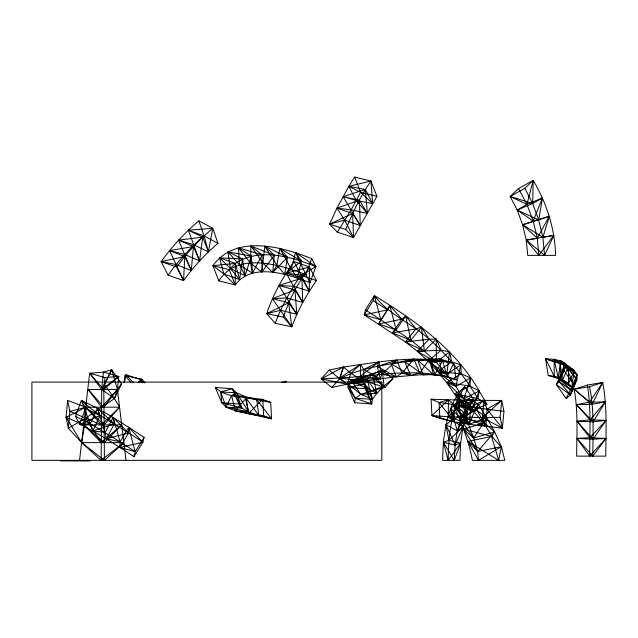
<?xml version="1.0" encoding="UTF-8"?>
<svg xmlns="http://www.w3.org/2000/svg" width="638" height="638" viewBox="0 0 638 638"><rect width="100%" height="100%" fill="white"/><g stroke="black" fill="none" stroke-linecap="round" stroke-linejoin="round"><path stroke-width="0.96" d="M212.885 265.647L229.241 269.667L235.35 263.414L219.584 257.824L230.438 268.542L245.064 275.704L242.52 258.972L219.584 257.824L223.826 273.949L239.593 279.54L235.35 263.414L212.885 265.647L223.826 273.949L235.207 284.891L235.35 263.414C259.506 247.392 291.159 256.675 315.882 266.644L310.028 282.65C287.921 274.324 252.688 261.939 235.207 284.891L218.85 280.872L212.885 265.647C235.693 234.218 281.621 246.507 311.687 258.669L315.882 266.644L297.204 277.642L291.215 269.045L279.795 248.334L276.9 265.28L272.745 272.402L263.239 263.334L250.886 246.021L250.614 263.199L252.481 273.208L239.489 264.922L227.894 251.811L251.404 256.141L252.481 273.208L262.138 254.889L250.886 246.021L274.308 255.256L272.745 272.402L287.547 257.289L279.795 248.334L301.519 261.062L297.204 277.642L305.841 274.667L311.687 258.669M309.486 267.019L309.31 291.231L302.731 302.428L296.814 314.271L291.813 326.776L275.217 323.314L266.764 313.657C272.889 294.916 282.642 277.618 294.022 261.596L309.486 267.019L316.464 280.6L309.31 291.231L293.576 286.287L278.95 285.473L296.814 314.271L280.576 310.251L266.764 313.657L283.36 317.118L291.813 326.776L288.631 302.715L294.931 289.947L301.918 278.136L309.486 267.019L286.183 273.192L302.731 302.428L286.757 297.954L272.394 298.696L291.813 326.776M101.123 460.349L101.729 389.483L103.444 372.106L111.666 369.737L121.539 383.837L114.441 398.606L85.659 418.153L68.338 428.25L81.688 442.628L101.123 460.349L123.844 442.628L81.688 442.628L66.073 417.324L67.612 400.465L85.963 407.196L119.569 407.196L114.441 398.606L104.568 384.507L111.666 369.737L117.432 389.483L125.981 460.349M589.648 456.138L576.919 438.418L589.879 437.7L605.972 438.473L589.648 456.138C589.743 432.428 591.266 408.551 587.335 385.049L602.735 382.481C607.296 406.781 605.956 431.559 605.741 456.138L576.672 456.138C576.768 433.832 578.267 411.319 574.152 389.26L587.335 385.049M592.766 456.138C592.981 432.963 594.281 409.54 589.56 386.684L602.735 382.481L592.271 404.285L576.337 404.651L590.038 419.82L606.1 420.386L593.013 439.191L576.919 438.418L592.766 456.138L605.972 438.473L593.013 439.191L577.015 421.263L590.038 419.82L605.406 401.868L589.472 402.235L576.337 404.651L593.077 421.822L606.1 420.386L589.879 437.7L577.015 421.263L593.077 421.822L605.406 401.868L592.271 404.285L574.152 389.26L589.56 386.684M537.3 238.197L533.185 221.075L526.932 204.391L510.161 196.488L524.819 188.282L533.208 180.355L532.674 203.546L538.719 219.998L542.85 237.304L544.581 255.367L526.278 240.135L522.61 224.783L517.163 210.014L510.161 196.488L518.558 188.553L533.208 180.355C546.622 203.083 554.924 228.898 555.618 255.367L527.73 255.367L526.278 240.135L537.3 238.197L549.302 216.282L522.61 224.783L537.3 238.197L538.767 255.367L553.872 235.366L526.278 240.135L538.767 255.367M123.844 442.628L104.409 460.349L81.688 442.628L85.659 418.153L85.963 407.196L69.885 411.39L68.338 428.25L66.073 417.324L85.963 407.196L104.106 424.916L119.569 407.196L101.426 424.916L69.885 411.39L67.612 400.465M457.334 394.834L461.003 418.305L473.516 399.348L457.031 402.084L450.683 408.503L461.003 418.305L467.351 411.885L451.696 420.45L445.978 424.629L457.31 430.929L461.003 418.305L466.179 407.443L457.334 394.834L457.031 402.084L467.351 411.885L463.021 426.758L460.62 443.195L448.235 460.349C448.227 435.036 451.513 408.854 464.671 386.732L473.516 399.348L457.31 430.929L455.077 445.093L454.248 460.349L443.362 442.23C445.938 422.627 449.686 400.943 464.671 386.732M183.584 280.6L184.749 256.5L193.442 246.531L202.748 237.121L212.725 228.316L198.857 220.884C184.621 232.79 172.061 246.595 161.151 261.596L168.121 275.177L183.584 280.6C193.521 266.883 204.965 254.259 217.973 243.381L212.725 228.316L188.362 230.206L199.574 260.894L184.757 254.474L169.58 250.582L183.584 280.6L176.614 267.019L161.151 261.596L184.749 256.5L191.296 270.488L176.128 264.571L161.151 261.596M431.926 415.569L454.28 421.702L454.368 404.891L466.011 400.257L470.477 407.116L469.728 424.238L454.368 404.891L448.37 399.938L431.926 415.569L448.283 416.75L482.599 417.539L502.393 428.25L500.12 417.324L501.667 400.465L466.011 400.257L431.089 399.228L431.926 415.569C454.272 424.19 478.851 424.964 502.393 428.25L503.94 411.39L501.667 400.465L487.057 409.253L439.04 402.458L431.089 399.228M79.551 460.349L89.639 373.262L103.444 372.106L118.772 376.412L117.432 389.483L114.441 398.606L101.729 389.483L89.639 373.262L104.967 377.576L118.772 376.412L103.803 389.483L104.409 460.349M104.967 377.576L103.803 389.483L89.639 373.262M141.237 382.002L141.628 379.124L125.032 375.662L124.051 382.561M384.993 387.497L374.362 378.9L359.609 379.044L382.242 370.12L384.02 386.054L371.164 390.911L359.609 379.044L372.464 374.179L376.819 393.375L351.052 380.192L367.105 379.171L372.417 399.181L371.707 403.926L354.68 402.745L355.31 398.375L347.543 383.31L351.052 380.192L372.464 374.179L382.242 370.12L392.872 378.725L384.993 387.497L371.164 390.911L360.773 394.404L355.31 398.375L348.173 387.513L347.543 383.31L367.105 379.171L372.464 374.179L384.993 387.497L359.609 379.044L351.052 380.192L360.773 394.404L372.417 399.181L376.819 393.375L384.02 386.054L392.872 378.725M141.708 382.002L142.019 380.089L125.83 374.681L124.554 382.25M462.335 405.329L477.91 398.543L479.218 390.998C455.205 348.85 414.963 320.332 374.402 295.633L365.494 309.94L364.242 314.893L405.377 341.936L417.316 351.243L428.026 361.036L437.7 371.491L446.584 382.457L462.335 405.329L471.362 411.055L486.93 404.261L479.218 390.998L469.935 386.062L446.584 382.457L461.25 373.844L470.597 377.848L469.935 386.062L477.91 398.543L486.93 404.261M212.725 228.316L208.451 251.835L194.056 244.92L178.632 240.111L191.296 270.488L193.442 246.531L178.632 240.111L202.748 237.121L208.451 251.835L204.104 235.956L198.857 220.884M478.484 460.349L467.917 441.384L477.655 451.584L501.316 446.648L478.484 460.349L477.655 451.584L473.683 438.003L458.714 417.124L484.433 422.858L494.617 431.822L491.571 436.448L467.917 441.384L498.685 460.349L501.316 446.648L494.617 431.822L486.77 417.77L478.069 404.261L469.05 398.543L453.474 405.329C461.561 423.002 468.946 441.129 472.367 460.349L504.802 460.349L501.316 446.648C486.547 433.617 481.355 413.655 469.05 398.543M133.932 456.625L135.176 451.672L144.084 437.365C123.78 424.079 103.484 410.569 81.377 400.401L75.523 416.399L79.718 424.382C98.818 433.29 116.315 445.149 133.932 456.625L142.84 442.309L144.084 437.365M471.362 411.055L455.923 386.461L446.807 374.386L436.416 362.528L424.39 351.075L410.816 340.174L380.838 319.845L364.242 314.893L373.15 300.578L374.402 295.633C388.678 314.797 411.893 323.267 429.167 339.225C444.949 352.774 458.283 368.892 469.935 386.062L454.766 393.758L471.362 411.055L479.218 390.998L464.049 398.686L454.766 393.758L477.91 398.543M533.208 180.355L526.932 204.391L517.163 210.014L533.185 221.075L542.444 197.924L526.932 204.391L518.558 188.553M556.336 384.507L559.414 381.723L565.89 366.236L573.315 383.837L570.356 394.93L566.209 398.606L556.336 384.507L563.442 369.737L565.89 366.236L564.797 363.181L560.698 360.845L554.143 359.353L545.61 358.747L548.202 375.423L562.564 379.849L568.586 383.526L571.736 387.37L572.246 391.19L570.356 394.93L556.336 384.507L565.89 366.236L576.832 379.443L572.246 391.19L559.414 381.723L564.797 363.181L577.079 374.905L576.832 379.443L570.356 394.93L559.414 381.723L564.797 363.181L576.832 379.443L573.315 383.837L566.209 398.606M542.85 237.304L549.302 216.282L522.61 224.783L542.85 237.304L553.872 235.366L544.581 255.367M331.84 387.497L339.719 378.725L343.411 367.002C379.73 362.001 417.364 354.265 453.682 363.174L456.266 379.849C437.245 371.731 416.199 375.208 396.278 376.827C374.673 379.522 353.093 382.688 331.84 387.497L321.209 378.9L329.088 370.12L343.411 367.002L350.86 373.31L363.604 381.404L363.756 369.522L360.502 364.346L339.767 377.943L321.209 378.9L343.411 367.002L339.767 377.943L347.216 384.251L350.86 373.31L360.502 364.346L360.342 376.221L363.604 381.404L339.767 377.943C378.302 376.165 418.847 366.252 456.266 379.849M142.84 442.309L128.716 427.34L128.565 432.995L106.243 438.792L114.29 423.943L97.423 408.376L90.301 423.76L79.718 424.382L85.564 408.376L81.377 400.401C99.576 417.603 122.568 427.923 142.84 442.309L119.92 447.477L120.08 441.823L113.197 417.531L105.142 432.381L106.243 438.792L120.08 441.823L135.176 451.672L128.716 427.34L120.08 441.823L90.301 423.76L75.523 416.399M283.36 317.118L288.631 302.715L272.394 298.696L294.931 289.947L302.731 302.428L301.918 278.136L286.183 273.192L300.992 275.177L316.464 280.6M454.248 460.349L460.62 443.195L448.905 440.332L443.362 442.23L442.573 460.349L459.918 460.349L460.62 443.195L455.077 445.093L443.362 442.23L448.235 460.349M275.217 323.314C281.597 306.192 290.513 290.115 300.992 275.177L294.022 261.596M353.532 237.543L345.756 229.497C352.83 212.741 360.406 195.962 370.973 181.08L354.616 177.061L348.811 186.328L336.976 208.116L329.575 224.09L337.342 232.144L353.532 237.543L376.938 196.305L370.973 181.08L348.811 186.328L356.14 200.499L367.368 213.339L351.147 209.87L336.976 208.116L344.624 220.15L353.532 237.543L352.631 213.523L336.976 208.116L359.393 200.172L367.368 213.339L365.287 189.43L348.811 186.328L360.582 192.285L376.938 196.305M562.564 379.849L568.474 366.499L554.143 359.353L554.263 376.38L568.586 383.526L574.232 370.495L560.698 360.845L558.202 377.72L572.246 391.19L577.079 374.905C571.042 363.652 556.264 362.982 545.61 358.747L554.263 376.38L562.564 379.849L559.981 363.174M453.682 363.174L429.143 358.955L441.895 375.423L447.174 376.635L442.652 360.725L417.571 359.904L429.294 359.322L434.972 374.235L433.673 374.865L429.143 358.955L442.652 360.725L434.972 374.235L423.249 374.809L417.571 359.904L439.311 358.747L453.682 363.174L447.174 376.635L433.673 374.865L417.571 359.904C391.277 363.987 363.7 366.395 339.719 378.725L329.088 370.12M118.772 376.412L101.729 389.483L111.666 369.737M354.616 177.061L360.582 192.285L351.147 209.87L337.342 232.144M101.729 389.483L104.568 384.507M602.735 382.481L589.472 402.235L574.152 389.26M218.85 280.872C237.328 251.476 279.851 264.547 305.841 274.667L310.028 282.65M121.539 383.837L103.954 407.196L88.108 389.483L117.432 389.483L101.578 407.196L88.108 389.483M168.121 275.177C178.496 260.719 190.467 247.4 204.104 235.956L217.973 243.381M176.614 267.019L184.749 256.5L169.58 250.582L193.442 246.531L199.574 260.894L202.748 237.121L188.362 230.206L204.104 235.956M374.362 378.9L382.242 370.12M466.179 407.443L473.516 399.348M121.706 424.916L101.275 442.628L83.825 424.916L121.706 424.916L104.257 442.628L83.825 424.916L66.073 417.324M232.328 388.694L238.835 403.926L241.882 408.033L232.328 388.694L220.7 391.915L226.059 407.116L241.882 408.033L236.515 392.833L231.602 395.536L235.374 410.88L248.661 411.853L226.059 407.116L231.602 395.536L244.888 396.501L248.661 411.853L241.882 408.033L221.809 402.745L220.7 391.915L236.515 392.833L244.888 396.501L256.707 399.699L271.573 418.799L263.622 415.569L262.784 399.228L248.421 413.671L235.374 410.88L226.059 407.116L221.809 402.745L215.301 387.513L232.328 388.694L236.515 392.833L248.661 411.853L258.845 415.49L271.573 418.799L270.735 402.458C253.398 394.276 230.35 401.509 215.301 387.513M138.095 382.553L141.628 379.124L144.882 382.84M139.132 382.696L142.019 380.089L144.611 382.768M501.667 400.465L482.599 417.539L485.853 426.415L465.261 417.38L466.011 400.257L448.283 416.75L454.28 421.702L439.04 402.458L448.37 399.938L448.283 416.75L469.728 424.238L465.261 417.38L483.803 400.377L487.057 409.253L502.393 428.25M284.971 382.329L286.446 381.205L281.829 382.393M266.764 313.657L288.631 302.715L296.814 314.271L294.931 289.947L278.95 285.473L301.918 278.136L309.31 291.231L300.992 275.177M329.575 224.09L352.631 213.523L360.279 225.557L344.624 220.15L329.575 224.09L345.756 229.497M79.718 424.382L99.959 415.585L97.423 408.376L105.142 432.381L92.837 430.969L81.377 400.401M364.242 314.893L387.537 309.821L389.866 305.618L401.948 319.128L392.354 332.956L410.816 340.174L421.407 327.095L429.167 339.225L436.233 339.065L441.113 350.278L449.503 351.777L451.728 361.89L460.827 364.784L461.25 373.844L437.7 371.491L451.728 361.89L428.026 361.036L441.113 350.278L417.316 351.243L429.167 339.225L405.377 341.936L415.976 328.857L421.407 327.095L424.39 351.075L417.316 351.243L436.416 362.528L449.503 351.777L446.807 374.386L437.7 371.491L455.923 386.461L470.597 377.848L464.049 398.686L446.584 382.457L455.923 386.461L460.827 364.784L446.807 374.386L428.026 361.036L436.416 362.528L436.233 339.065L424.39 351.075L405.377 341.936L410.816 340.174L405.704 315.993L401.948 319.128L378.509 324.048L389.866 305.618L396.118 329.822L392.354 332.956L415.976 328.857L405.704 315.993L396.118 329.822L378.509 324.048L387.537 309.821L373.15 300.578M354.68 402.745L348.173 387.513L364.649 384.124L367.105 379.171L376.819 393.375L360.773 394.404L347.543 383.31L364.649 384.124L372.417 399.181L355.31 398.375L371.707 403.926L364.649 384.124L365.199 388.694L371.707 403.926M262.784 399.228L256.707 399.699L246.284 397.881L244.888 396.501L258.845 415.49L248.421 413.671L246.284 397.881L235.374 410.88L258.845 415.49L256.707 399.699L270.735 402.458M500.12 417.324L482.599 417.539L483.803 400.377L470.477 407.116L485.853 426.415L487.057 409.253L503.94 411.39M60.379 460.899L89.902 460.939M348.173 387.513L365.199 388.694M221.809 402.745L238.835 403.926M263.622 415.569L248.421 413.671L271.573 418.799M548.202 375.423L554.263 376.38L558.202 377.72L568.586 383.526L568.474 366.499L545.61 358.747M321.209 378.9L347.216 384.251L339.719 378.725M453.474 405.329L462.502 411.055L468.539 424.469L478.069 404.261L476.953 410.425L458.714 417.124L468.539 424.469L486.77 417.77L473.683 438.003L468.539 424.469L453.474 405.329L476.953 410.425L486.77 417.77L484.433 422.858L463.499 429.047L477.655 451.584L494.617 431.822L473.683 438.003L463.499 429.047L491.571 436.448L498.685 460.349M135.176 451.672L119.92 447.477L128.565 432.995L113.197 417.531L114.29 423.943L92.837 430.969L99.959 415.585L85.564 408.376M510.161 196.488L532.674 203.546L542.444 197.924L538.719 219.998L517.163 210.014L532.674 203.546L524.819 188.282M365.494 309.94L380.838 319.845L374.402 295.633M315.882 266.644L295.538 252.465L291.215 269.045L284.66 274.244L276.9 265.28L264.802 246.188L261.867 272.075L250.614 263.199L238.421 247.863L262.138 254.889L261.867 272.075L274.308 255.256L264.802 246.188L287.547 257.289L284.66 274.244L301.519 261.062L295.538 252.465L305.841 274.667M360.582 192.285L372.624 203.602L370.973 181.08M125.83 374.681L133.605 382.736M125.032 375.662L130.886 382.345M85.963 407.196L101.426 424.916M563.442 369.737L573.315 383.837M85.659 418.153L101.275 442.628M229.241 269.667L235.207 284.891M141.628 379.124L142.681 382.784M142.019 380.089L142.784 382.824M439.311 358.747L441.895 375.423M439.04 402.458L439.877 418.799M560.698 360.845L559.965 379.474L571.736 387.37L577.079 374.905L560.698 360.845M242.52 258.972L239.593 279.54L230.438 268.542L227.894 251.811L242.52 258.972M574.232 370.495L571.736 387.37L558.202 377.72L554.143 359.353L574.232 370.495M251.404 256.141L245.064 275.704L239.489 264.922L238.421 247.863L251.404 256.141M378.757 361.969L377.241 366.515L380.328 378.9L360.342 376.221L378.757 361.969L381.835 374.346L380.328 378.9L363.756 369.522L378.757 361.969M463.021 426.758L455.077 445.093L445.978 424.629L448.905 440.332L463.021 426.758L451.696 420.45L450.683 408.503L457.31 430.929L463.021 426.758M429.294 359.322L419.796 372.975L410.72 375.423L401.972 373.078L396.278 376.827L381.835 374.346L396.828 360.079L401.972 373.078L413.863 359.098L419.796 372.975L423.249 374.809L404.787 361.555L413.863 359.098L391.134 363.827L396.278 376.827L377.241 366.515L396.828 360.079L391.134 363.827L410.72 375.423L404.787 361.555L429.294 359.322M365.287 189.43L343.172 196.703L360.279 225.557L359.393 200.172L343.172 196.703L356.14 200.499L372.624 203.602L365.287 189.43M381.803 382.098L31.9 382.098L31.9 460.349L381.803 460.349L381.803 382.098"/></g></svg>
